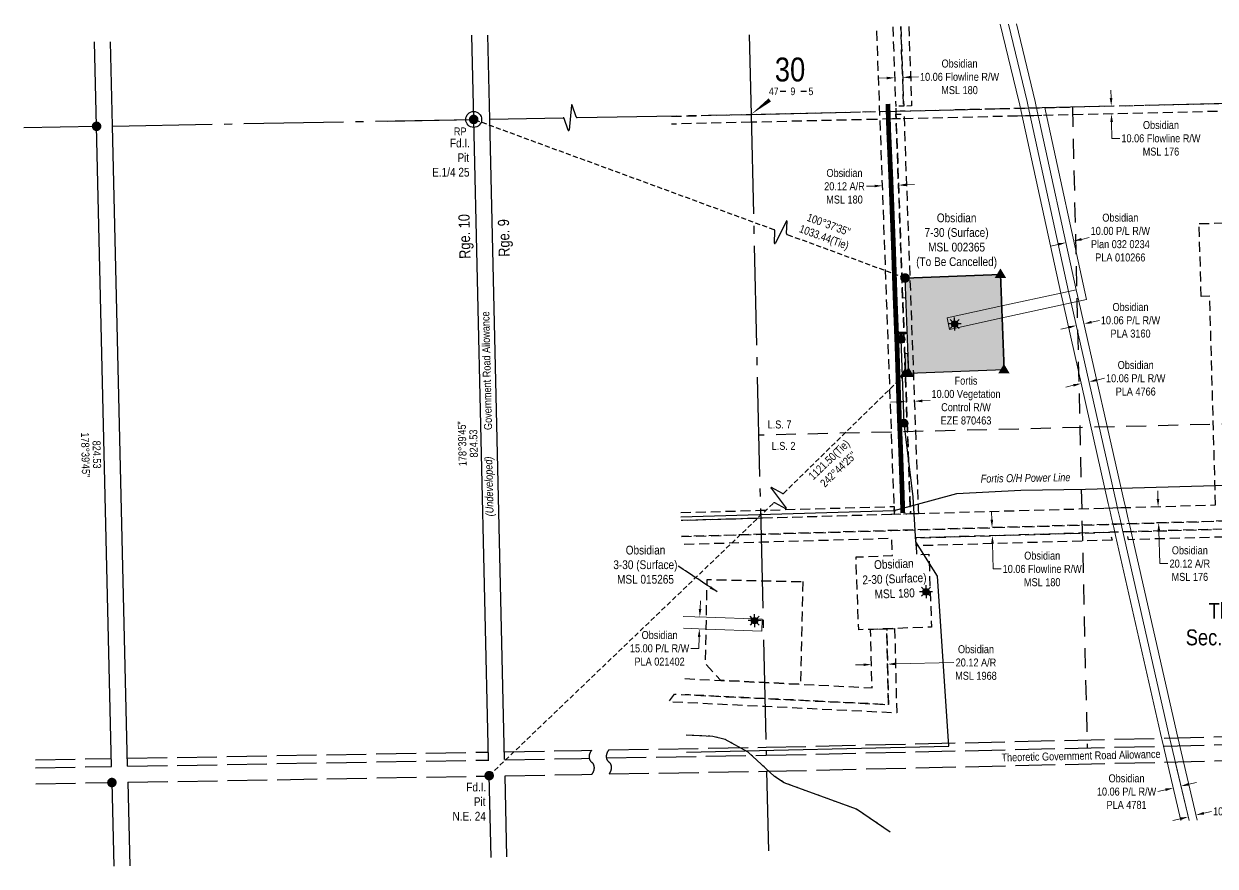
# Model space of a CAD drawing. Extents: x 612555 to 615030, y 5881938 to 5884217.
# Drawn here: x 612555 to 614051, y 5881938 to 5882995 of the extents above; entities that cross this region are included whole.
import ezdxf
from ezdxf.enums import TextEntityAlignment as Align

# ---------------------------------------------------------------- set-up
doc = ezdxf.new("R2010")
doc.units = 0
doc.header["$LTSCALE"] = 5
doc.header["$PDSIZE"] = 0.5
for name, pattern in [('foc-ACCESSROAD', [3.75, 2.5, -1.25]), ('foc-FLOWLINE', [3.75, 2.5, -1.25]), ('foc-LSD', [8, 5, -3]), ('foc-QUARTERLINE', [33, 25, -3, 2, -3]), ('foc-TIELINE', [1.875, 1.25, -0.625]), ('foc-UNSURVEYED', [12.5, 10, -2.5]), ('foc-WHEELTRACKS', [2, 0.4, -1.6])]:
    doc.linetypes.add(name, pattern=pattern)
doc.layers.get('Defpoints').update_dxf_attribs({"color": 9})
for name, color, linetype in [('10', 1, 'Continuous'), ('35', 37, 'Continuous'), ('9', 3, 'Continuous'), ('AS-POWER', 104, 'foc-POWER'), ('AS-POWER-EXISTING-ANC', 72, 'Continuous'), ('AS-POWER-EXISTING-PP', 72, 'Continuous'), ('AS-ROADS', 254, 'Continuous'), ('C-AR', 13, 'foc-ACCESSROAD'), ('C-SYMBOL', 7, 'Continuous'), ('C-WS', 13, 'foc-ACCESSROAD'), ('C-WS-S', 8, 'Continuous'), ('D-TXT', 6, 'Continuous'), ('F-EZE', 190, 'foc-FLOWLINE'), ('L-BD', 7, 'Continuous'), ('L-MON', 1, 'Continuous'), ('L-QSEC', 8, 'foc-QUARTERLINE'), ('L-ROAD-T', 7, 'Continuous'), ('L-SEC', 7, 'Continuous'), ('L-SECLBL', 7, 'Continuous'), ('L-SECTION-LSD', 7, 'foc-LSD'), ('L-TIE', 7, 'foc-TIELINE'), ('L-USEC', 7, 'foc-UNSURVEYED'), ('P-PROPOSED', 10, 'Continuous'), ('P-PROPOSED-H', 21, 'Continuous'), ('T-WATER-P3', 160, 'foc-WHEELTRACKS')]:
    doc.layers.add(name, color=color, linetype=linetype)
for name, color, linetype, lineweight in [('C-AR-T', 13, 'Continuous', 9), ('C-FLOWLINE-T', 13, 'Continuous', 9), ('C-RW-T', 13, 'Continuous', 9), ('C-WS-T', 13, 'Continuous', 9), ('F-EZE-T', 190, 'Continuous', 9), ('T-TEXT', 48, 'Continuous', 18)]:
    doc.layers.add(name, color=color, linetype=linetype, lineweight=lineweight)
doc.styles.add('100L', font='ARIALN.TTF', dxfattribs={"height": 11})
doc.styles.add('175L', font='ARIALN.TTF', dxfattribs={"height": 20})
doc.styles.add('80', font='ARIALN.TTF', dxfattribs={"height": 10})
doc.styles.add('80CG', font='ARIALN.TTF', dxfattribs={"height": 10})
doc.styles.add('80L', font='ARIALN.TTF', dxfattribs={"height": 10})
doc.styles.add('80LS', font='ARIALNI.TTF', dxfattribs={"height": 10})
doc.styles.add('foc-LtypeFont', font='ARIALN.TTF', dxfattribs={"height": 7.35})
doc.styles.add('SIMPLEX', font='ARIALN.TTF')
doc.styles.get("Standard").update_dxf_attribs({"font": 'ARIALN.TTF'})
doc.linetypes.add('foc-POWER', pattern='A,6,-1,["P",foc-LtypeFont,S=0.2,R=0,X=-0.625,Y=-0.75],-1.24,4', length=12.24)
doc.linetypes.add('foc-TOPO-flowdirection-NOLINE', pattern='A,0,[">",foc-LtypeFont,S=0.3,R=0,X=0,Y=-0.945],-20,[">",foc-LtypeFont,S=0.3,R=0,X=0,Y=-0.945],0', length=20)
doc.dimstyles.new('Compass 5 000', dxfattribs={"dimscale": 5, "dimtxt": 9, "dimasz": 2, "dimexe": 0.2, "dimexo": 0.0625, "dimgap": 0.5, "dimtad": 0, "dimtih": 1, "dimtoh": 1, "dimzin": 0, "dimdsep": 46, "dimtxsty": '80CG', "dimcen": 0.1, "dimse1": 1, "dimse2": 1, "dimclrd": 256, "dimclrt": 256, "dimaunit": 1, "dimadec": 4, "dimazin": 0, "dimtfac": 0.06, "dimtofl": 0, "dimtmove": 0, "dimatfit": 1, "dimfxl": 0.2, "dimtolj": 1, "dimtzin": 0, "dimlwd": -1, "dimarcsym": 0})

# ---------------------------------------------------------------- blocks, each defined once
blk = doc.blocks.new('L-SECLBL')
at = {"layer": '9', "color": 7}
for p, q in [((-5.1, -27.8), (-12.3, -27.8)), ((20.7, -27.8), (13.5, -27.8))]:
    blk.add_line(p, q, dxfattribs=at)
at = {"layer": '10', "color": 2, "style": 'SIMPLEX'}
blk.add_attdef('SEC', text='', height=30, dxfattribs=at).set_placement((0, 0), align=Align.MIDDLE)
at = {"layer": '10', "color": 5, "style": '80L'}
blk.add_attdef('TWP', text='', height=9.5, dxfattribs=at).set_placement((-14.4, -27.4), align=Align.MIDDLE_RIGHT)
blk.add_attdef('RGE', text='', height=9.5, dxfattribs=at).set_placement((3.6, -27.4), align=Align.MIDDLE_CENTER)
blk.add_attdef('MER', text='', height=9.5, dxfattribs=at).set_placement((23.2, -27.4), align=Align.MIDDLE_LEFT)
blk = doc.blocks.new('*D37')
at = {"layer": 'C-AR-T', "transparency": 16777216}
for p, q in [((613979, 5882398.8), (613978.7, 5882408.8)), ((613980.1, 5882358.7), (613981.3, 5882317.5)), ((613981.3, 5882317.5), (613991.3, 5882317.5))]:
    blk.add_line(p, q, dxfattribs=at)
for points in [[(613980.6, 5882398.8), (613977.3, 5882398.7), (613979.2, 5882388.8)], [(613981.8, 5882358.7), (613978.4, 5882358.6), (613979.8, 5882368.7)]]:
    blk.add_solid(points, dxfattribs=at)
at = {"layer": 'Defpoints', "color": 0, "transparency": 16777216}
for p in [(613979.2, 5882388.8), (613986.2, 5882389), (613986.8, 5882368.9)]:
    blk.add_point(p, dxfattribs=at)
at = {"layer": 'C-AR-T', "transparency": 16777216, "insert": (614019, 5882317.5), "char_height": 10, "attachment_point": 5, "style": '80CG'}
blk.add_mtext('\\A1;Obsidian\\P20.12 A/R\\PMSL 176', dxfattribs=at)
blk = doc.blocks.new('*D38')
at = {"layer": 'C-AR-T', "transparency": 16777216}
for p, q in [((613663.2, 5882793.1), (613673.2, 5882793.5)), ((613623.1, 5882791.6), (613613.1, 5882791.3))]:
    blk.add_line(p, q, dxfattribs=at)
for points in [[(613623, 5882793.3), (613623.1, 5882790), (613633.1, 5882792)], [(613663.1, 5882794.8), (613663.2, 5882791.4), (613653.2, 5882792.7)]]:
    blk.add_solid(points, dxfattribs=at)
at = {"layer": 'Defpoints', "color": 0, "transparency": 16777216}
for p in [(613633.1, 5882792), (613635.3, 5882730.5), (613655.4, 5882731.3)]:
    blk.add_point(p, dxfattribs=at)
at = {"layer": 'C-AR-T', "transparency": 16777216, "insert": (613585.3, 5882791.3), "char_height": 10, "attachment_point": 5, "style": '80CG'}
blk.add_mtext('\\A1;Obsidian\\P20.12 A/R\\PMSL 180', dxfattribs=at)
blk = doc.blocks.new('*D39')
at = {"layer": 'C-FLOWLINE-T', "transparency": 16777216}
for p, q in [((613920, 5882902.1), (613919.8, 5882912.1)), ((613920.7, 5882872.1), (613921.2, 5882851.5)), ((613921.2, 5882851.5), (613931.2, 5882851.5))]:
    blk.add_line(p, q, dxfattribs=at)
for points in [[(613921.7, 5882902.1), (613918.4, 5882902.1), (613920.3, 5882892.1)], [(613922.4, 5882872.1), (613919.1, 5882872), (613920.5, 5882882.1)]]:
    blk.add_solid(points, dxfattribs=at)
at = {"layer": 'Defpoints', "color": 0, "transparency": 16777216}
for p in [(613920.5, 5882882.1), (613944, 5882892.7), (613944.2, 5882882.6)]:
    blk.add_point(p, dxfattribs=at)
at = {"layer": 'C-FLOWLINE-T', "transparency": 16777216, "insert": (613982.7, 5882851.5), "char_height": 10, "attachment_point": 5, "style": '80CG'}
blk.add_mtext('\\A1;Obsidian\\P10.06 Flowline R/W\\PMSL 176', dxfattribs=at)
blk = doc.blocks.new('*D40')
at = {"layer": 'C-FLOWLINE-T', "transparency": 16777216}
for p, q in [((613638.3, 5882927.3), (613628.3, 5882926.9)), ((613668.3, 5882928.3), (613678.3, 5882928.7))]:
    blk.add_line(p, q, dxfattribs=at)
for points in [[(613638.2, 5882928.9), (613638.3, 5882925.6), (613648.3, 5882927.6)], [(613668.3, 5882930), (613668.4, 5882926.7), (613658.3, 5882928)]]:
    blk.add_solid(points, dxfattribs=at)
at = {"layer": 'Defpoints', "color": 0, "transparency": 16777216}
for p in [(613648.1, 5882932.4), (613658.2, 5882932.7), (613658.3, 5882928)]:
    blk.add_point(p, dxfattribs=at)
at = {"layer": 'C-FLOWLINE-T', "transparency": 16777216, "insert": (613729.8, 5882928.7), "char_height": 10, "attachment_point": 5, "style": '80CG'}
blk.add_mtext('\\A1;Obsidian\\P10.06 Flowline R/W\\PMSL 180', dxfattribs=at)
blk = doc.blocks.new('*D41')
at = {"layer": 'C-FLOWLINE-T', "transparency": 16777216}
for p, q in [((613770.3, 5882372.7), (613770, 5882382.7)), ((613771.2, 5882342.6), (613772.1, 5882310.8)), ((613772.1, 5882310.8), (613782.1, 5882310.8))]:
    blk.add_line(p, q, dxfattribs=at)
for points in [[(613772, 5882372.7), (613768.7, 5882372.6), (613770.6, 5882362.7)], [(613772.9, 5882342.7), (613769.5, 5882342.6), (613770.9, 5882352.6)]]:
    blk.add_solid(points, dxfattribs=at)
at = {"layer": 'Defpoints', "color": 0, "transparency": 16777216}
for p in [(613770.6, 5882362.7), (613860.4, 5882365.2), (613860.7, 5882355.2)]:
    blk.add_point(p, dxfattribs=at)
at = {"layer": 'C-FLOWLINE-T', "transparency": 16777216, "insert": (613833.6, 5882310.8), "char_height": 10, "attachment_point": 5, "style": '80CG'}
blk.add_mtext('\\A1;Obsidian\\P10.06 Flowline R/W\\PMSL 180', dxfattribs=at)
blk = doc.blocks.new('*D42')
at = {"layer": 'C-RW-T', "transparency": 16777216}
for p, q in [((613404, 5882260.6), (613404.3, 5882270.6)), ((613402.7, 5882225.6), (613402.2, 5882211.1)), ((613402.2, 5882211.1), (613392.2, 5882211.1))]:
    blk.add_line(p, q, dxfattribs=at)
for points in [[(613402.3, 5882260.6), (613405.6, 5882260.5), (613403.6, 5882250.6)], [(613401.1, 5882225.6), (613404.4, 5882225.5), (613403.1, 5882235.6)]]:
    blk.add_solid(points, dxfattribs=at)
at = {"layer": 'Defpoints', "color": 0, "transparency": 16777216}
for p in [(613424.3, 5882249.9), (613403.1, 5882235.6), (613423.8, 5882234.9)]:
    blk.add_point(p, dxfattribs=at)
at = {"layer": 'C-RW-T', "transparency": 16777216, "insert": (613353.1, 5882211.1), "char_height": 10, "attachment_point": 5, "style": '80CG'}
blk.add_mtext('\\A1;Obsidian\\P15.00 P/L R/W\\PPLA 021402', dxfattribs=at)
blk = doc.blocks.new('*D43')
at = {"layer": 'C-RW-T', "transparency": 16777216}
for p, q in [((613872.8, 5882541.4), (613863.1, 5882539.2)), ((613902.2, 5882548), (613911.9, 5882550.2))]:
    blk.add_line(p, q, dxfattribs=at)
for points in [[(613872.4, 5882543), (613873.2, 5882539.8), (613882.6, 5882543.6)], [(613901.8, 5882549.6), (613902.5, 5882546.4), (613892.4, 5882545.8)]]:
    blk.add_solid(points, dxfattribs=at)
at = {"layer": 'Defpoints', "color": 0, "transparency": 16777216}
for p in [(613892.4, 5882545.8), (613893.9, 5882539.1), (613884.1, 5882536.9)]:
    blk.add_point(p, dxfattribs=at)
at = {"layer": 'C-RW-T', "transparency": 16777216, "insert": (613951, 5882550.2), "char_height": 10, "attachment_point": 5, "style": '80CG'}
blk.add_mtext('\\A1;Obsidian\\P10.06 P/L R/W\\PPLA 4766', dxfattribs=at)
blk = doc.blocks.new('*D44')
at = {"layer": 'C-RW-T', "transparency": 16777216}
for p, q in [((613988.3, 5882033.5), (613978.6, 5882031.2)), ((614017.6, 5882040.4), (614027.3, 5882042.7))]:
    blk.add_line(p, q, dxfattribs=at)
for points in [[(613987.9, 5882035.1), (613988.7, 5882031.9), (613998, 5882035.8)], [(614017.2, 5882042.1), (614017.9, 5882038.8), (614007.8, 5882038.1)]]:
    blk.add_solid(points, dxfattribs=at)
at = {"layer": 'Defpoints', "color": 0, "transparency": 16777216}
for p in [(614006.4, 5882044.2), (613996.6, 5882041.8), (613998, 5882035.8)]:
    blk.add_point(p, dxfattribs=at)
at = {"layer": 'C-RW-T', "transparency": 16777216, "insert": (613939.5, 5882031.2), "char_height": 10, "attachment_point": 5, "style": '80CG'}
blk.add_mtext('\\A1;Obsidian\\P10.06 P/L R/W\\PPLA 4781', dxfattribs=at)
blk = doc.blocks.new('*D45')
at = {"layer": 'C-RW-T', "transparency": 16777216}
for p, q in [((613866.7, 5882614.2), (613857, 5882612)), ((613895.7, 5882620.8), (613905.4, 5882623))]:
    blk.add_line(p, q, dxfattribs=at)
for points in [[(613866.4, 5882615.8), (613867.1, 5882612.6), (613876.5, 5882616.4)], [(613895.3, 5882622.4), (613896, 5882619.2), (613885.9, 5882618.6)]]:
    blk.add_solid(points, dxfattribs=at)
at = {"layer": 'Defpoints', "color": 0, "transparency": 16777216}
for p in [(613875.6, 5882620.6), (613885, 5882622.7), (613885.9, 5882618.6)]:
    blk.add_point(p, dxfattribs=at)
at = {"layer": 'C-RW-T', "transparency": 16777216, "insert": (613944.5, 5882623), "char_height": 10, "attachment_point": 5, "style": '80CG'}
blk.add_mtext('\\A1;Obsidian\\P10.06 P/L R/W\\PPLA 3160', dxfattribs=at)
blk = doc.blocks.new('*D46')
at = {"layer": 'C-RW-T', "transparency": 16777216}
for p, q in [((614036.5, 5882004.1), (614046.3, 5882006.4)), ((614007.3, 5881997.2), (613997.6, 5881994.9))]:
    blk.add_line(p, q, dxfattribs=at)
for points in [[(614006.9, 5881998.8), (614007.7, 5881995.6), (614017, 5881999.5)], [(614036.2, 5882005.8), (614036.9, 5882002.5), (614026.8, 5882001.8)]]:
    blk.add_solid(points, dxfattribs=at)
at = {"layer": 'Defpoints', "color": 0, "transparency": 16777216}
for p in [(614016.6, 5882001.4), (614026.4, 5882003.7), (614026.8, 5882001.8)]:
    blk.add_point(p, dxfattribs=at)
at = {"layer": 'C-RW-T', "transparency": 16777216, "insert": (614085.4, 5882006.4), "char_height": 10, "attachment_point": 5, "style": '80CG'}
blk.add_mtext('\\A1;Obsidian\\P10.06 P/L R/W\\PPLA 3153', dxfattribs=at)
blk = doc.blocks.new('*D47')
at = {"layer": 'C-RW-T', "transparency": 16777216}
for p, q in [((613853.6, 5882718.4), (613843.8, 5882716.3)), ((613882.9, 5882724.7), (613892.6, 5882726.9))]:
    blk.add_line(p, q, dxfattribs=at)
for points in [[(613853.2, 5882720), (613853.9, 5882716.8), (613863.3, 5882720.5)], [(613882.5, 5882726.4), (613883.2, 5882723.1), (613873.1, 5882722.6)]]:
    blk.add_solid(points, dxfattribs=at)
at = {"layer": 'Defpoints', "color": 0, "transparency": 16777216}
for p in [(613863.8, 5882718.6), (613873.1, 5882722.6), (613873.5, 5882720.7)]:
    blk.add_point(p, dxfattribs=at)
at = {"layer": 'C-RW-T', "transparency": 16777216, "insert": (613931.7, 5882726.9), "char_height": 10, "attachment_point": 5, "style": '80CG'}
blk.add_mtext('\\A1;Obsidian\\P10.00 P/L R/W\\PPlan 032 0234\\PPLA 010266', dxfattribs=at)
blk = doc.blocks.new('*D48')
at = {"layer": 'C-WS-T', "transparency": 16777216}
for p, q in [((613609.2, 5882190.6), (613599.2, 5882190.3)), ((613649.3, 5882191.5), (613722.5, 5882193.3))]:
    blk.add_line(p, q, dxfattribs=at)
for points in [[(613609.2, 5882192.2), (613609.3, 5882188.9), (613619.2, 5882190.8)], [(613649.3, 5882193.2), (613649.4, 5882189.9), (613639.3, 5882191.3)]]:
    blk.add_solid(points, dxfattribs=at)
at = {"layer": 'Defpoints', "color": 0, "transparency": 16777216}
for p in [(613619.3, 5882186.3), (613639.3, 5882191.3), (613639.5, 5882186.7)]:
    blk.add_point(p, dxfattribs=at)
at = {"layer": 'C-WS-T', "transparency": 16777216, "insert": (613750.4, 5882193.3), "char_height": 10, "attachment_point": 5, "style": '80CG', "bg_fill": 3, "box_fill_scale": 1.1, "bg_fill_color": 256, "bg_fill_true_color": 13158600, "bg_fill_transparency": 0}
blk.add_mtext('\\A1;Obsidian\\P20.12 A/R\\PMSL 1968', dxfattribs=at)
blk = doc.blocks.new('*D49')
at = {"layer": 'Defpoints', "color": 0, "transparency": 16777216}
for p in [(613673.1, 5882521.4), (613664.9, 5882471.5), (613674.9, 5882471.9)]:
    blk.add_point(p, dxfattribs=at)
at = {"layer": 'F-EZE-T', "transparency": 16777216}
for p, q in [((613653.1, 5882520.7), (613643.1, 5882520.3)), ((613683.1, 5882521.8), (613693.1, 5882522.2))]:
    blk.add_line(p, q, dxfattribs=at)
for points in [[(613683, 5882523.5), (613683.1, 5882520.1), (613673.1, 5882521.4)], [(613653, 5882522.4), (613653.1, 5882519), (613663.1, 5882521.1)]]:
    blk.add_solid(points, dxfattribs=at)
at = {"layer": 'F-EZE-T', "transparency": 16777216, "insert": (613737.9, 5882522.2), "char_height": 10, "attachment_point": 5, "style": '80CG'}
blk.add_mtext('\\A1;Fortis\\P10.00 Vegetation\\PControl R/W\\PEZE 870463', dxfattribs=at)
blk = doc.blocks.new('GAS')
h = blk.add_hatch(color=255)
h.dxf.hatch_style = 1
edge = h.paths.add_edge_path()
edge.add_arc((0, 0), 0.9, 0, 360)
for p, q in [((-0.81, 0), (-1.62, 0)), ((-0.57, 0.57), (-1.14, 1.14)), ((0, 0.81), (0, 1.62)), ((0.57, 0.57), (1.14, 1.14)), ((1.62, 0), (0.81, 0)), ((-0.57, -0.57), (-1.14, -1.14)), ((0, -0.81), (0, -1.62)), ((1.14, -1.14), (0.57, -0.57))]:
    blk.add_line(p, q)
blk.add_circle((0, 0), 0.8)
blk = doc.blocks.new('fdia')
at = {"color": 255, "const_width": 1}
blk.add_lwpolyline([(-0.5, 0, 1), (0.5, 0, 1)], format="xyb", close=True, dxfattribs=at)
blk = doc.blocks.new('Fdiaa')
blk.add_blockref('fdia', (0, 0))
blk = doc.blocks.new('fdib')
at = {"color": 1, "const_width": 1.6}
blk.add_lwpolyline([(-0.4, 0, 1), (0.4, 0, 1)], format="xyb", close=True, dxfattribs=at)
at = {"color": 1}
blk.add_circle((0, 0), 0.8, dxfattribs=at)
blk = doc.blocks.new('Fdibb')
blk.add_blockref('fdib', (0, 0))
blk = doc.blocks.new('fdicc')
for name in ['Fdibb', 'Fdiaa']:
    blk.add_blockref(name, (0, 0))
blk = doc.blocks.new('FDI')
blk.add_blockref('fdicc', (0, 0))
blk = doc.blocks.new('STRIA')
blk.add_hatch(color=255).paths.add_polyline_path([(-0.04, 1.52), (-1.47, -0.87), (1.39, -0.87)])
blk = doc.blocks.new('STRIAA')
blk.add_blockref('STRIA', (0, 0))
blk = doc.blocks.new('STRIB')
at = {"color": 1}
blk.add_solid([(-1.12, -0.67), (-0.04, 1.13), (1.04, -0.67)], dxfattribs=at)
blk = doc.blocks.new('STRIBB')
blk.add_blockref('STRIB', (0, 0))
blk = doc.blocks.new('STRICC')
for name in ['STRIAA', 'STRIBB']:
    blk.add_blockref(name, (0, 0))
blk = doc.blocks.new('fdspike')
blk.add_blockref('STRICC', (0, 0))
blk = doc.blocks.new('TRIA')
blk.add_hatch(color=255).paths.add_polyline_path([(-0.04, 1.52), (-1.47, -0.87), (1.39, -0.87)])
blk = doc.blocks.new('TRIAA')
blk.add_blockref('TRIA', (0, 0))
blk = doc.blocks.new('TRIB')
at = {"color": 1}
blk.add_lwpolyline([(-1.12, -0.67), (-0.04, 1.13), (1.04, -0.67)], close=True, dxfattribs=at)
blk = doc.blocks.new('TRIBB')
blk.add_blockref('TRIB', (0, 0))
blk = doc.blocks.new('TRICC')
for name in ['TRIAA', 'TRIBB']:
    blk.add_blockref(name, (0, 0))
blk = doc.blocks.new('plspike')
blk.add_blockref('TRICC', (0, 0))
blk = doc.blocks.new('POWERPOLE')
h = blk.add_hatch(color=255)
edge = h.paths.add_edge_path()
edge.add_arc((0, 0), 0.96, 0, 360)
at = {"linetype": 'Continuous'}
for p, q in [((0.68, -0.68), (-0.68, 0.68)), ((-0.68, -0.68), (0.68, 0.68))]:
    blk.add_line(p, q, dxfattribs=at)
blk.add_circle((0, 0), 0.96, dxfattribs=at)
blk = doc.blocks.new('linebrk')
blk.add_lwpolyline([(0, 0.00175, -0.346152), (-0.00019, 0.0015), (-0.00314, 0.00055, 0.772575), (-0.00312, 0.00036), (0.00312, -0.00036, -0.772575), (0.00314, -0.00055), (0.00019, -0.0015, 0.346152), (0, -0.00175)], format="xyb")
blk = doc.blocks.new('*U58')
at = {"layer": '35', "color": 3}
blk.add_circle((0, 0), 10, dxfattribs=at)
at = {"layer": '35', "color": 3, "style": '80'}
blk.add_attdef('RP_001', (-24.9, -20.1), '', height=10, dxfattribs=at)
blk = doc.blocks.new('*U60')
h = blk.add_hatch(color=255)
h.dxf.hatch_style = 1
edge = h.paths.add_edge_path()
edge.add_arc((1.1, -0.01), 0.2, -90.328, 89.672, ccw=False)
edge.add_line((1.1, -0.21), (-0.2, -0.2))
edge.add_line((-0.2, -0.2), (-1.1, -0.19))
edge.add_arc((-1.1, 0.01), 0.2, 89.672, 269.672, ccw=False)
edge.add_line((-1.1, 0.21), (1.1, 0.19))
h = blk.add_hatch(color=255)
h.dxf.hatch_style = 1
edge = h.paths.add_edge_path()
edge.add_arc((-0.01, -1.61), 0.2, 179.672, 359.672, ccw=False)
edge.add_line((-0.21, -1.61), (-0.2, -0.2))
edge.add_line((-0.2, -0.2), (0.2, -0.2))
edge.add_line((0.2, -0.2), (0.19, -1.61))
at = {"color": 255}
blk.add_lwpolyline([(1.1, 0.19, -1), (1.1, -0.21), (-0.2, -0.2), (-1.1, -0.19, -1), (-1.1, 0.21)], format="xyb", close=True, dxfattribs=at)
at = {"color": 72, "const_width": 0.1, "flags": 128}
for points in [[(1.1, -0.01), (-1.1, 0.01)], [(-0.01, -1.61), (0, 0)]]:
    blk.add_lwpolyline(points, dxfattribs=at)
at = {"color": 255, "flags": 128}
blk.add_lwpolyline([(0.19, -1.61, -1), (-0.21, -1.61), (-0.2, -0.2), (0.2, -0.2)], format="xyb", close=True, dxfattribs=at)

msp = doc.modelspace()

# ---------------------------------------------------------------- hatches: boundary and pattern name
at = {"layer": 'P-PROPOSED-H'}
h = msp.add_hatch(color=256, dxfattribs=at)
h.dxf.hatch_style = 1
h.paths.add_polyline_path([(613661.429, 5882676.134), (613781.313, 5882680.594), (613785.774, 5882560.749), (613665.902, 5882556.274)])
h = msp.add_hatch(color=256, dxfattribs=at)
h.dxf.hatch_style = 1
h.paths.add_polyline_path([(613665.902, 5882556.274), (613664.971, 5882581.247), (613660.975, 5882581.098), (613661.906, 5882556.125)])

# ---------------------------------------------------------------- linework, layer by layer
at = {"layer": 'AS-POWER', "flags": 128}
for points in [[(613386.912, 5882080.971), (613716.516, 5882088.171), (613702.128, 5882301.828), (613675.086, 5882344.856), (613671.486, 5882401.245), (613660.08, 5882493.863), (613656.381, 5882599.048)], [(613379.666, 5882376.313), (613647.871, 5882384.316), (613726.184, 5882405.434), (613806.915, 5882409.554), (613887.955, 5882410.89), (614050.972, 5882415.505), (614213.836, 5882421.335), (614293.683, 5882422.545), (614385.902, 5882424.724)]]:
    msp.add_lwpolyline(points, dxfattribs=at)
at = {"layer": 'AS-ROADS', "const_width": 6, "flags": 128}
msp.add_lwpolyline([(613658.528, 5882381.197), (613657.737, 5882408.074), (613656.62, 5882438.316), (613655.515, 5882468.436), (613654.28, 5882498.554), (613653.273, 5882528.875), (613652.301, 5882559.153), (613651.351, 5882589.628), (613650.136, 5882619.667), (613648.954, 5882649.701), (613647.944, 5882679.676), (613646.984, 5882709.795), (613645.869, 5882739.961), (613644.72, 5882770.202), (613643.562, 5882800.318), (613642.208, 5882830.581), (613640.835, 5882860.593), (613639.849, 5882894.798)], dxfattribs=at)
at = {"layer": 'C-AR'}
for p, q in [((613661.429, 5882676.134), (613657.433, 5882675.985)), ((613662.36, 5882651.161), (613658.365, 5882651.012))]:
    msp.add_line(p, q, dxfattribs=at)
at = {"layer": 'C-AR', "flags": 128}
msp.add_lwpolyline([(613384.729, 5882173.104), (613430.164, 5882170.889), (613473.172, 5882168.794), (613484.86, 5882168.224), (613530.145, 5882166.017), (613619.923, 5882161.639), (613618.155, 5882234.985), (613638.274, 5882235.717), (613640.571, 5882140.478), (613485.338, 5882148.045), (613385.207, 5882152.926)], dxfattribs=at)
at = {"layer": 'C-RW-T'}
for p, q in [((613804.404, 5882898.078), (613780.924, 5882994.845)), ((613791.128, 5882995.082), (613814.602, 5882897.84)), ((613814.602, 5882897.84), (613791.129, 5882995.082)), ((613801.355, 5882995.32), (613824.793, 5882897.864)), ((613804.995, 5882895.361), (613804.404, 5882898.078)), ((613814.602, 5882897.84), (613815.092, 5882895.595)), ((613815.092, 5882895.595), (613814.602, 5882897.84)), ((613824.793, 5882897.864), (613825.233, 5882895.831)), ((613807.178, 5882885.357), (613804.995, 5882895.361)), ((613856.944, 5882657.216), (613807.178, 5882885.357)), ((613815.092, 5882895.595), (613817.282, 5882885.592)), ((613817.283, 5882885.592), (613815.092, 5882895.595)), ((613817.282, 5882885.592), (613866.815, 5882659.327)), ((613866.816, 5882659.321), (613817.283, 5882885.592)), ((613825.233, 5882895.831), (613827.408, 5882885.829)), ((613827.408, 5882885.829), (613876.18, 5882661.408)), ((613860.218, 5882642.696), (613856.944, 5882657.216)), ((613866.815, 5882659.327), (613870.08, 5882644.838)), ((613870.08, 5882644.838), (613866.816, 5882659.321)), ((613876.18, 5882661.408), (613879.48, 5882646.879)), ((613916.548, 5882392.901), (613860.218, 5882642.696)), ((613870.08, 5882644.838), (613926.802, 5882393.194)), ((613926.802, 5882393.194), (613870.08, 5882644.838)), ((613879.48, 5882646.879), (613937.045, 5882393.489)), ((613918.443, 5882384.501), (613916.548, 5882392.901)), ((613926.802, 5882393.194), (613928.259, 5882386.731)), ((613928.259, 5882386.731), (613926.802, 5882393.194)), ((613937.045, 5882393.489), (613938.074, 5882388.961)), ((613938.074, 5882388.961), (613941.591, 5882373.48)), ((613921.081, 5882372.892), (613918.443, 5882384.501)), ((613928.259, 5882386.731), (613931.336, 5882373.185)), ((613931.336, 5882373.185), (613928.259, 5882386.731)), ((613931.336, 5882373.185), (613933.608, 5882363.182)), ((613933.608, 5882363.182), (613931.336, 5882373.185)), ((613941.591, 5882373.48), (613943.863, 5882363.476)), ((613923.353, 5882362.888), (613921.081, 5882372.892)), ((613925.612, 5882352.943), (613923.353, 5882362.888)), ((613933.608, 5882363.182), (613992.379, 5882104.473)), ((613992.379, 5882104.473), (613933.608, 5882363.182)), ((613943.863, 5882363.476), (613946.122, 5882353.531)), ((613982.111, 5882104.238), (613925.612, 5882352.943)), ((613946.122, 5882353.531), (614002.647, 5882104.709)), ((613985.712, 5882088.434), (613982.111, 5882104.238)), ((613992.379, 5882104.473), (613995.991, 5882088.575)), ((613995.991, 5882088.575), (613992.379, 5882104.473)), ((614007.794, 5881994.762), (613985.712, 5882088.434)), ((614018.085, 5881994.998), (613995.991, 5882088.575)), ((614000.598, 5882068.563), (614018.085, 5881994.998))]:
    msp.add_line(p, q, dxfattribs=at)
for points in [[(613836.69, 5882890.173), (613837.583, 5882886.064), (613889.101, 5882648.968), (613879.48, 5882646.879), (613870.08, 5882644.838), (613860.218, 5882642.696), (613783.397, 5882626.012), (613717.343, 5882611.668), (613714.16, 5882626.322), (613782.845, 5882641.195), (613856.944, 5882657.216), (613866.815, 5882659.327), (613876.18, 5882661.408), (613827.408, 5882885.829), (613826.515, 5882889.936)], [(613382.876, 5882251.308), (613411.892, 5882250.291), (613481.739, 5882247.839), (613481.435, 5882232.831), (613411.561, 5882235.282), (613383.232, 5882236.276)], [(614002.647, 5882104.709), (614010.888, 5882068.8), (614028.381, 5881995.235)]]:
    msp.add_lwpolyline(points, dxfattribs=at)
at = {"layer": 'C-WS', "flags": 128}
for points in [[(613655.995, 5882991.94), (613659.634, 5882891.985), (613649.571, 5882891.752), (613649.937, 5882881.704), (613657.419, 5882676.221), (613658.329, 5882651.224), (613668.163, 5882379.871), (613648.039, 5882379.295), (613647.506, 5882395.207), (613629.809, 5882881.236), (613629.443, 5882891.285), (613625.804, 5882991.238)], [(613645.941, 5882991.706), (613649.585, 5882891.619)], [(613367.998, 5882879.27), (613467.971, 5882881.6), (613625.194, 5882885.245), (613645.321, 5882885.712), (613655.384, 5882885.945), (613665.387, 5882886.177), (613800.745, 5882889.321), (613810.842, 5882889.555), (613820.983, 5882889.791), (613831.158, 5882890.027), (614274.517, 5882900.352), (614274.757, 5882890.289), (614082.903, 5882885.828), (614086.814, 5882745.747), (614122.494, 5882746.737), (614125.033, 5882655.282), (614064.459, 5882653.601), (614071.738, 5882391.428), (614286.51, 5882397.578), (614286.99, 5882377.453), (613937.341, 5882367.44), (613927.086, 5882367.144), (613916.831, 5882366.852), (613664.475, 5882359.627), (613644.353, 5882359.051), (613482.776, 5882354.424), (613480.453, 5882354.358), (613380.503, 5882351.495)], [(613380.503, 5882351.495), (613480.453, 5882354.358), (613482.776, 5882354.424), (613644.353, 5882359.051), (613664.475, 5882359.627), (613916.831, 5882366.852), (613927.086, 5882367.144), (613937.341, 5882367.44), (614286.99, 5882377.453), (614287.23, 5882367.39), (613939.613, 5882357.435), (613929.358, 5882357.142), (613919.103, 5882356.848), (613674.904, 5882349.855), (613675.268, 5882339.856), (613675.677, 5882328.63), (613691.215, 5882329.197), (613694.545, 5882237.767), (613648.3, 5882236.083), (613638.274, 5882235.717), (613618.155, 5882234.985), (613603.114, 5882234.437), (613599.785, 5882325.868), (613645.5, 5882327.532), (613644.719, 5882348.991), (613483.064, 5882344.363), (613480.692, 5882344.295), (613380.741, 5882341.433)]]:
    msp.add_lwpolyline(points, dxfattribs=at)
msp.add_lwpolyline([(613532.955, 5882294.877), (613530.145, 5882166.017), (613484.86, 5882168.224), (613473.172, 5882168.794), (613430.164, 5882170.889), (613410.614, 5882191.868), (613411.561, 5882235.282), (613411.892, 5882250.291), (613412.917, 5882297.495), (613481.835, 5882295.992), (613532.955, 5882294.877)], close=True, dxfattribs=at)
at = {"layer": 'F-EZE', "flags": 128}
for points in [[(613665.998, 5882992.173), (613669.637, 5882892.217), (613659.634, 5882891.985), (613655.995, 5882991.94)], [(613379.789, 5882381.623), (613479.74, 5882384.485), (613647.689, 5882389.316), (613648.053, 5882379.317), (613482.2, 5882374.547), (613479.977, 5882374.483), (613380.026, 5882371.621)]]:
    msp.add_lwpolyline(points, dxfattribs=at)
for points in [[(613678.165, 5882380.157), (613668.163, 5882379.871), (613658.329, 5882651.224), (613657.419, 5882676.221), (613649.937, 5882881.704), (613659.94, 5882881.936), (613667.417, 5882676.585), (613671.786, 5882556.599), (613677.995, 5882386.07)], [(614287.469, 5882357.387), (613941.872, 5882347.491), (613939.613, 5882357.435), (614287.23, 5882367.39), (614307.358, 5882367.888), (614317.385, 5882368.137), (614366.468, 5882369.354), (614366.704, 5882359.351), (614317.624, 5882358.134), (614307.599, 5882357.886), (614287.469, 5882357.387)], [(613921.362, 5882346.903), (613675.268, 5882339.856), (613674.904, 5882349.855), (613919.103, 5882356.848), (613921.362, 5882346.903)], [(613648.3, 5882236.083), (613650.833, 5882129.961), (613485.575, 5882138.016), (613364.957, 5882143.895), (613371.782, 5882153.58), (613485.338, 5882148.045), (613640.571, 5882140.478), (613638.274, 5882235.717), (613648.3, 5882236.083)]]:
    msp.add_lwpolyline(points, close=True, dxfattribs=at)
at = {"layer": 'L-QSEC'}
for p, q in [((613465.604, 5882981.572), (613467.971, 5882881.6)), ((613467.971, 5882881.6), (614274.518, 5882900.352)), ((613249.605, 5882877.62), (613467.971, 5882881.6)), ((613467.971, 5882881.6), (613487.022, 5882076.896)), ((612554.735, 5882864.955), (612646.096, 5882866.62)), ((612666.213, 5882866.987), (613119.664, 5882875.252)), ((613011.498, 5882873.28), (613119.664, 5882875.252)), ((613139.781, 5882875.618), (613232.138, 5882877.302)), ((613487.498, 5882056.789), (613489.862, 5881956.818))]:
    msp.add_line(p, q, dxfattribs=at)
at = {"layer": 'L-SEC'}
for p, q in [((612646.096, 5882866.62), (612643.62, 5882972.636)), ((612666.211, 5882867.09), (612663.746, 5882972.636)), ((613119.664, 5882875.252), (613117.188, 5882981.268)), ((613139.778, 5882875.721), (613137.313, 5882981.268)), ((612664.87, 5882062.743), (612646.096, 5882866.62)), ((612684.988, 5882063.089), (612666.211, 5882867.09)), ((613138.438, 5882071.375), (613119.664, 5882875.252)), ((613158.556, 5882071.72), (613139.778, 5882875.721)), ((613141.486, 5881948.682), (613139.09, 5882051.289)), ((613161.489, 5881949.149), (613159.036, 5882051.142)), ((612665.34, 5882042.628), (612665.339, 5882042.654)), ((612667.975, 5881937.623), (612665.522, 5882042.657)), ((612688.09, 5881938.093), (612685.637, 5882043.127))]:
    msp.add_line(p, q, dxfattribs=at)
at = {"layer": 'L-SECLBL', "flags": 128}
msp.add_lwpolyline([(613467.971, 5882881.6, 0, 4.998, 0), (613491.476, 5882899.763, 0, 0, 0)], format="xyseb", dxfattribs=at)
at = {"layer": 'L-SECTION-LSD', "flags": 128}
msp.add_lwpolyline([(613871.573, 5882890.984), (613890.042, 5882086.144)], dxfattribs=at)
at = {"layer": 'L-TIE'}
for p, q in [((613497.032, 5882736.556), (613119.664, 5882875.252)), ((613661.429, 5882676.134), (613513.43, 5882730.529)), ((613139.09, 5882051.289), (613496.283, 5882393.683))]:
    msp.add_line(p, q, dxfattribs=at)
at = {"layer": 'L-USEC'}
for p, q in [((613486.806, 5882086.949), (614293.506, 5882105.461)), ((613487.037, 5882076.896), (614293.736, 5882095.408)), ((612684.814, 5882073.169), (613138.459, 5882080.969)), ((613487.498, 5882056.789), (614294.198, 5882075.301)), ((612569.204, 5882071.16), (612664.821, 5882072.804)), ((612569.387, 5882061.101), (612664.994, 5882062.745)), ((612684.987, 5882063.115), (613138.632, 5882070.914)), ((612685.457, 5882043), (613139.101, 5882050.799)), ((612569.754, 5882040.985), (612665.34, 5882042.628))]:
    msp.add_line(p, q, dxfattribs=at)
for points in [[(613158.394, 5882081.311), (613255.039, 5882082.973), (613267.64, 5882083.19)], [(613286.352, 5882073.454), (613487.152, 5882076.906)], [(613289.196, 5882083.56), (613486.979, 5882086.961)], [(613158.566, 5882071.257), (613255.211, 5882072.918), (613264.796, 5882073.083)], [(613159.036, 5882051.142), (613255.557, 5882052.801), (613268.159, 5882053.018)], [(613289.715, 5882053.389), (613487.498, 5882056.789)]]:
    msp.add_lwpolyline(points, dxfattribs=at)
for points in [[(613267.64, 5882083.19, 0.09819619), (613265.02, 5882078.032, 0.11502491), (613264.796, 5882073.081, 0.18910183), (613267.9, 5882068.104, -0.18910183), (613271.003, 5882063.127, -0.11502491), (613270.779, 5882058.176, -0.09819619), (613268.159, 5882053.018)], [(613289.196, 5882083.56, 0.09819619), (613286.576, 5882078.403, 0.11502491), (613286.352, 5882073.451, 0.18910183), (613289.456, 5882068.474, -0.18910183), (613292.559, 5882063.498, -0.11502491), (613292.335, 5882058.546, -0.09819619), (613289.715, 5882053.389)]]:
    msp.add_lwpolyline(points, format="xyb", dxfattribs=at)
at = {"layer": 'P-PROPOSED'}
for p, q in [((613781.313, 5882680.594), (613661.429, 5882676.134)), ((613785.774, 5882560.749), (613781.313, 5882680.594)), ((613785.774, 5882560.749), (613665.902, 5882556.274))]:
    msp.add_line(p, q, dxfattribs=at)
at = {"layer": 'P-PROPOSED', "flags": 128}
for points in [[(613661.429, 5882676.134), (613781.313, 5882680.594), (613785.774, 5882560.749), (613665.902, 5882556.274)], [(613665.902, 5882556.274), (613664.971, 5882581.247), (613660.975, 5882581.098), (613661.906, 5882556.125)]]:
    msp.add_lwpolyline(points, close=True, dxfattribs=at)
at = {"layer": 'T-WATER-P3', "flags": 128}
msp.add_lwpolyline([(613642.697, 5881980.442), (613600.518, 5882009.001), (613509.678, 5882042.419), (613497.468, 5882050.273), (613464.142, 5882080.779), (613435.664, 5882096.659), (613419.821, 5882100.589), (613386.411, 5882102.124)], dxfattribs=at)
at = {"layer": 'T-WATER-P3', "linetype": 'foc-TOPO-flowdirection-NOLINE', "flags": 128}
msp.add_lwpolyline([(613642.697, 5881980.442), (613600.518, 5882009.001), (613509.678, 5882042.419), (613497.468, 5882050.273), (613464.142, 5882080.779), (613435.664, 5882096.659), (613419.821, 5882100.589), (613386.411, 5882102.124)], dxfattribs=at)

# ---------------------------------------------------------------- block references
at = {"layer": 'AS-POWER-EXISTING-ANC', "xscale": 4.99808, "yscale": 4.99808, "zscale": 4.99808}
msp.add_blockref('*U60', (613656.427, 5882607.084), dxfattribs=at)
at = {"layer": 'AS-POWER-EXISTING-PP', "xscale": 4.99808, "yscale": 4.99808, "zscale": 4.99808}
for p in [(613656.381, 5882599.048), (613660.08, 5882493.863)]:
    msp.add_blockref('POWERPOLE', p, dxfattribs=at)
at = {"layer": 'C-WS-S', "xscale": 4.998055000000001, "yscale": 4.998055000000001, "zscale": 4.998055000000001}
for p in [(613723.603, 5882618.438), (613687.739, 5882282.176), (613472.394, 5882245.918)]:
    msp.add_blockref('GAS', p, dxfattribs=at)
at = {"layer": 'L-MON', "xscale": 0.999616, "yscale": 0.999616, "zscale": 0.999616}
msp.add_blockref('*U58', (613119.664, 5882875.252), dxfattribs=at).add_auto_attribs({'RP_001': 'RP'})
at = {"layer": 'L-MON', "xscale": 4.99808, "yscale": 4.99808, "zscale": 4.99808}
for name, p in [('FDI', (612646.096, 5882866.62)), ('FDI', (613119.664, 5882875.252)), ('fdspike', (613781.313, 5882680.594)), ('FDI', (613661.429, 5882676.134)), ('fdspike', (613785.774, 5882560.749)), ('plspike', (613661.906, 5882556.125)), ('plspike', (613665.902, 5882556.274)), ('FDI', (612665.34, 5882042.628)), ('FDI', (613139.09, 5882051.289))]:
    msp.add_blockref(name, p, dxfattribs=at)
at = {"layer": 'L-QSEC', "xscale": 5000, "yscale": 5000, "zscale": 5000, "rotation": 271.0442093349613}
msp.add_blockref('linebrk', (613240.872, 5882877.461), dxfattribs=at)
at = {"layer": 'L-SECLBL', "color": 3, "xscale": 0.999611, "yscale": 0.999611, "zscale": 0.999611}
msp.add_blockref('L-SECLBL', (613516.932, 5882937.98), dxfattribs=at).add_auto_attribs({'SEC': '30', 'TWP': '47', 'RGE': '9', 'MER': '5'})
at = {"layer": 'L-TIE'}
for p, xscale, yscale, zscale, rotation in [((613505.231, 5882733.542), 5000, 5000, 5000, 249.8198479236815), ((613502.586, 5882399.725), 4998.08, 4998.08, 4998.08, 313.7881401402416)]:
    msp.add_blockref('linebrk', p, dxfattribs=dict(at, xscale=xscale, yscale=yscale, zscale=zscale, rotation=rotation))

# ---------------------------------------------------------------- texts
at = {"layer": 'AS-POWER', "insert": (613812.651, 5882425.033), "char_height": 9.99611, "width": 112.45733, "attachment_point": 5, "rotation": 0.94381, "style": '80CG'}
msp.add_mtext('\\A1;{\\fArial Narrow|b0|i1|c0|p34;Fortis O/H Power Line}', dxfattribs=at)
at = {"layer": 'C-SYMBOL', "color": 3, "insert": (614116.322, 5882268.241), "char_height": 19.99222, "width": 203.16323, "attachment_point": 2, "style": '175L'}
msp.add_mtext('Theor. S.E.1/4\\PSec. 30-47-9-W.5M.', dxfattribs=at)
at = {"layer": 'C-WS-T', "style": '100L'}
for s, height, p in [('Obsidian', 10.9957, (613622.639, 5882310.632)), ('2-30 (Surface)', 10.99572, (613608.011, 5882291.566)), ('MSL 180', 10.9957, (613623.357, 5882273.591))]:
    msp.add_text(s, height=height, rotation=2.085227, dxfattribs=at).set_placement(p)
at = {"layer": 'C-WS-T', "char_height": 10.99572, "attachment_point": 1, "style": '100L'}
for s, width, heights, insert in [('\\pi26.349;Obsidian\\P\\pi10.864;7-30 (Surface)\\P\\pi15.462;MSL 002365\\P\\pi0.45313;(To Be Cancelled)', 100.89531, [0], (613674.907, 5882757.16)), ('\\pi19.348;Obsidian\\P\\pi3.8259;3-30 (Surface)\\P\\pi8.4612;MSL 015265', 86.89445, [54.426], (613291.229, 5882340))]:
    msp.add_mtext_dynamic_manual_height_columns(s, width=width, gutter_width=55, heights=heights, dxfattribs=dict(at, insert=insert))
at = {"layer": 'D-TXT', "color": 3, "char_height": 14, "attachment_point": 1, "rotation": 91.337877, "style": '80L'}
for s, width, insert in [('Rge. 10', 73.75526, (613101.709, 5882700.061)), ('Rge. 9', 63.86109, (613151.056, 5882702.655))]:
    msp.add_mtext_dynamic_manual_height_columns(s, width=width, gutter_width=47.5, heights=[0], dxfattribs=dict(at, insert=insert))
at = {"layer": 'L-BD'}
for s, rotation, p in [('178°39\'45"', 91.337532, (613105.27, 5882467.992)), ('178°39\'45"', 271.337532, (612632.168, 5882454.098)), ('824.53', 91.337532, (613119.511, 5882468.325)), ('824.53', 271.337532, (612646.409, 5882454.43))]:
    msp.add_text(s, height=9.9962, rotation=rotation, dxfattribs=at).set_placement(p, align=Align.MIDDLE_CENTER)
at = {"layer": 'L-BD', "char_height": 9.99616, "attachment_point": 2, "style": '80L'}
for s, insert, width, rotation in [("100°37'35'' 1033.44(Tie)", (613567.228, 5882747.906), 66.23053, 339.819848), ("1121.50(Tie)\\P242°44'25''", (613562.542, 5882451.617), 65.95288, 43.996918)]:
    msp.add_mtext(s, dxfattribs=dict(at, insert=insert, width=width, rotation=rotation))
at = {"layer": 'L-MON', "char_height": 10.99572, "attachment_point": 1, "style": '100L'}
for s, insert in [('\\pi23.444;Fd.I.\\P\\pi32.857;Pit\\P\\pi1.1075;E.1/4 25', (613066.384, 5882851.148)), ('\\pi23.444;Fd.I.\\P\\pi32.857;Pit\\P\\pi6.0653;N.E. 24', (613086.924, 5882042.512))]:
    msp.add_mtext_dynamic_manual_height_columns(s, width=46.5155, gutter_width=55, heights=[0], dxfattribs=dict(at, insert=insert))
at = {"layer": 'L-ROAD-T', "style": '80L'}
for s, rotation, p in [('Government Road Allowance', 91.337877, (613135.967, 5882559.743)), ('Theoretic Government Road Allowance', 1.314561, (613882.304, 5882076.276))]:
    msp.add_text(s, height=9.99616, rotation=rotation, dxfattribs=at).set_placement(p, align=Align.MIDDLE_CENTER)
at = {"layer": 'T-TEXT', "style": '80LS'}
msp.add_text('(Undeveloped)', height=9.99616, rotation=91.337877, dxfattribs=at).set_placement((613138.812, 5882414.398), align=Align.MIDDLE_CENTER)

# ---------------------------------------------------------------- dimensions: what is measured, and where the dimension line sits
at = {"layer": 'C-AR-T'}
for base, p1, p2, angle, text, picture, middle in [((613633.058, 5882791.996), (613655.415, 5882731.257), (613635.296, 5882730.525), 182.085303, 'Obsidian\\P20.12 A/R\\PMSL 180', '*D38', (613585.336, 5882791.268)), ((613979.237, 5882388.779), (613986.783, 5882368.856), (613986.206, 5882388.978), 91.640168, 'Obsidian\\P20.12 A/R\\PMSL 176', '*D37', (614019.014, 5882317.494))]:
    dim = msp.add_linear_dim(base=base, p1=p1, p2=p2, angle=angle, text=text, dimstyle='Compass 5 000', dxfattribs=at)
    dim.commit()
    dim.dimension.update_dxf_attribs({"geometry": picture, "text_midpoint": middle, "dimtype": 161})
at = {"layer": 'C-FLOWLINE-T'}
dim = msp.add_aligned_dim(p1=(613648.101, 5882932.37), p2=(613658.151, 5882932.736), distance=-4.759, text='Obsidian\\P10.06 Flowline R/W\\PMSL 180', dimstyle='Compass 5 000', dxfattribs=at)
dim.commit()
dim.dimension.update_dxf_attribs({"geometry": '*D40', "text_midpoint": (613729.804, 5882928.708)})
for base, p1, p2, angle, text, picture, middle in [((613920.491, 5882882.051), (613943.998, 5882892.655), (613944.231, 5882882.603), 271.332406, 'Obsidian\\P10.06 Flowline R/W\\PMSL 176', '*D39', (613982.695, 5882851.527)), ((613770.614, 5882362.666), (613860.718, 5882355.176), (613860.43, 5882365.237), 91.640073, 'Obsidian\\P10.06 Flowline R/W\\PMSL 180', '*D41', (613833.592, 5882310.819))]:
    dim = msp.add_linear_dim(base=base, p1=p1, p2=p2, angle=angle, text=text, dimstyle='Compass 5 000', dxfattribs=at)
    dim.commit()
    dim.dimension.update_dxf_attribs({"geometry": picture, "text_midpoint": middle, "dimtype": 161})
at = {"layer": 'C-RW-T'}
for p1, p2, distance, text, picture, middle in [((613863.758, 5882718.564), (613873.518, 5882720.684), 1.987, 'Obsidian\\P10.00 P/L R/W\\PPlan 032 0234\\PPLA 010266', '*D47', (613931.726, 5882726.873)), ((613875.552, 5882620.561), (613884.973, 5882622.701), -4.236, 'Obsidian\\P10.06 P/L R/W\\PPLA 3160', '*D45', (613944.5, 5882623.001)), ((613884.085, 5882536.857), (613893.92, 5882539.073), 6.914, 'Obsidian\\P10.06 P/L R/W\\PPLA 4766', '*D43', (613950.996, 5882550.216)), ((614006.4, 5882044.157), (613996.606, 5882041.829), 6.202, 'Obsidian\\P10.06 P/L R/W\\PPLA 4781', '*D44', (613939.497, 5882031.171)), ((614016.572, 5882001.36), (614026.371, 5882003.69), -1.919, 'Obsidian\\P10.06 P/L R/W\\PPLA 3153', '*D46', (614085.358, 5882006.449))]:
    dim = msp.add_aligned_dim(p1=p1, p2=p2, distance=distance, text=text, dimstyle='Compass 5 000', dxfattribs=at)
    dim.commit()
    dim.dimension.update_dxf_attribs({"geometry": picture, "text_midpoint": middle})
dim = msp.add_linear_dim(base=(613403.084, 5882235.579), p1=(613424.31, 5882249.855), p2=(613423.784, 5882234.853), angle=267.990922, text='Obsidian\\P15.00 P/L R/W\\PPLA 021402', dimstyle='Compass 5 000', dxfattribs=at)
dim.commit()
dim.dimension.update_dxf_attribs({"geometry": '*D42', "text_midpoint": (613353.141, 5882211.15), "dimtype": 161})
at = {"layer": 'F-EZE-T'}
dim = msp.add_linear_dim(base=(613673.067, 5882521.424), p1=(613664.872, 5882471.524), p2=(613674.87, 5882471.888), angle=2.085295, text='Fortis\\P10.00 Vegetation\\PControl R/W\\PEZE 870463', dimstyle='Compass 5 000', dxfattribs=at)
dim.commit()
dim.dimension.update_dxf_attribs({"geometry": '*D49', "text_midpoint": (613737.856, 5882522.152), "dimtype": 161})

# ---------------------------------------------------------------- leaders
at = {"layer": 'C-WS-T', "path_type": 1}
msp.add_leader([(613425.368, 5882282.151), (613376.581, 5882314.294)], dimstyle='Compass 5 000', override={"dimgap": 0.5, "dimtad": 0}, dxfattribs=at)

# ---------------------------------------------------------------- next in the draw order: texts
at = {"layer": 'L-SECTION-LSD', "insert": (613491.674, 5882470.319), "char_height": 9.99616, "attachment_point": 1, "style": '100L', "bg_fill": 3, "box_fill_scale": 1.5, "bg_fill_color": 256, "bg_fill_transparency": 0}
msp.add_mtext_dynamic_manual_height_columns('\\pi2.1514;L.S. 2', width=30.65342, gutter_width=55, heights=[0], dxfattribs=at)

# ---------------------------------------------------------------- next in the draw order: dimensions: what is measured, and where the dimension line sits
at = {"layer": 'C-WS-T'}
dim = msp.add_linear_dim(base=(613639.345, 5882191.308), p1=(613619.33, 5882186.258), p2=(613639.455, 5882186.744), angle=1.381553, text='Obsidian\\P20.12 A/R\\PMSL 1968', dimstyle='Compass 5 000', override={"dimtfill": 1}, dxfattribs=at)
dim.commit()
dim.dimension.update_dxf_attribs({"geometry": '*D48', "text_midpoint": (613750.404, 5882193.313), "dimtype": 161})

# ---------------------------------------------------------------- next in the draw order: linework, layer by layer
at = {"layer": 'L-SECTION-LSD'}
msp.add_line((614284.118, 5882497.88), (613477.507, 5882478.783), dxfattribs=at)

# ---------------------------------------------------------------- next in the draw order: texts
at = {"layer": 'L-SECTION-LSD', "insert": (613486.466, 5882497.28), "char_height": 9.99616, "attachment_point": 1, "style": '100L', "bg_fill": 3, "box_fill_scale": 1.5, "bg_fill_color": 256, "bg_fill_transparency": 0}
msp.add_mtext_dynamic_manual_height_columns('\\pi2.3171;L.S. 7', width=30.88047, gutter_width=55, heights=[0], dxfattribs=at)

# ---------------------------------------------------------------- next in the draw order: linework, layer by layer
at = {"layer": 'C-WS'}
msp.add_lwpolyline([(613380.017, 5882371.979), (613479.824, 5882374.837), (613482.046, 5882374.901), (613643.404, 5882379.521), (613663.52, 5882380.097), (613673.518, 5882380.383), (613911.979, 5882387.21), (613922.229, 5882387.504), (613932.468, 5882387.799), (614051.242, 5882391.2), (614043.966, 5882653.29), (614033.212, 5882652.99), (614030.674, 5882744.41), (614076.37, 5882745.679), (614072.459, 5882885.753), (613833.044, 5882880.184), (613822.873, 5882879.949), (613812.752, 5882879.713), (613802.652, 5882879.477), (613655.47, 5882876.058), (613645.471, 5882875.826), (613625.35, 5882875.358), (613468.061, 5882871.701), (613368.232, 5882869.38)], dxfattribs=at)
at = {"layer": 'L-TIE'}
msp.add_line((613508.89, 5882405.767), (613661.904, 5882556.11), dxfattribs=at)

doc.saveas('drawing.dxf')
